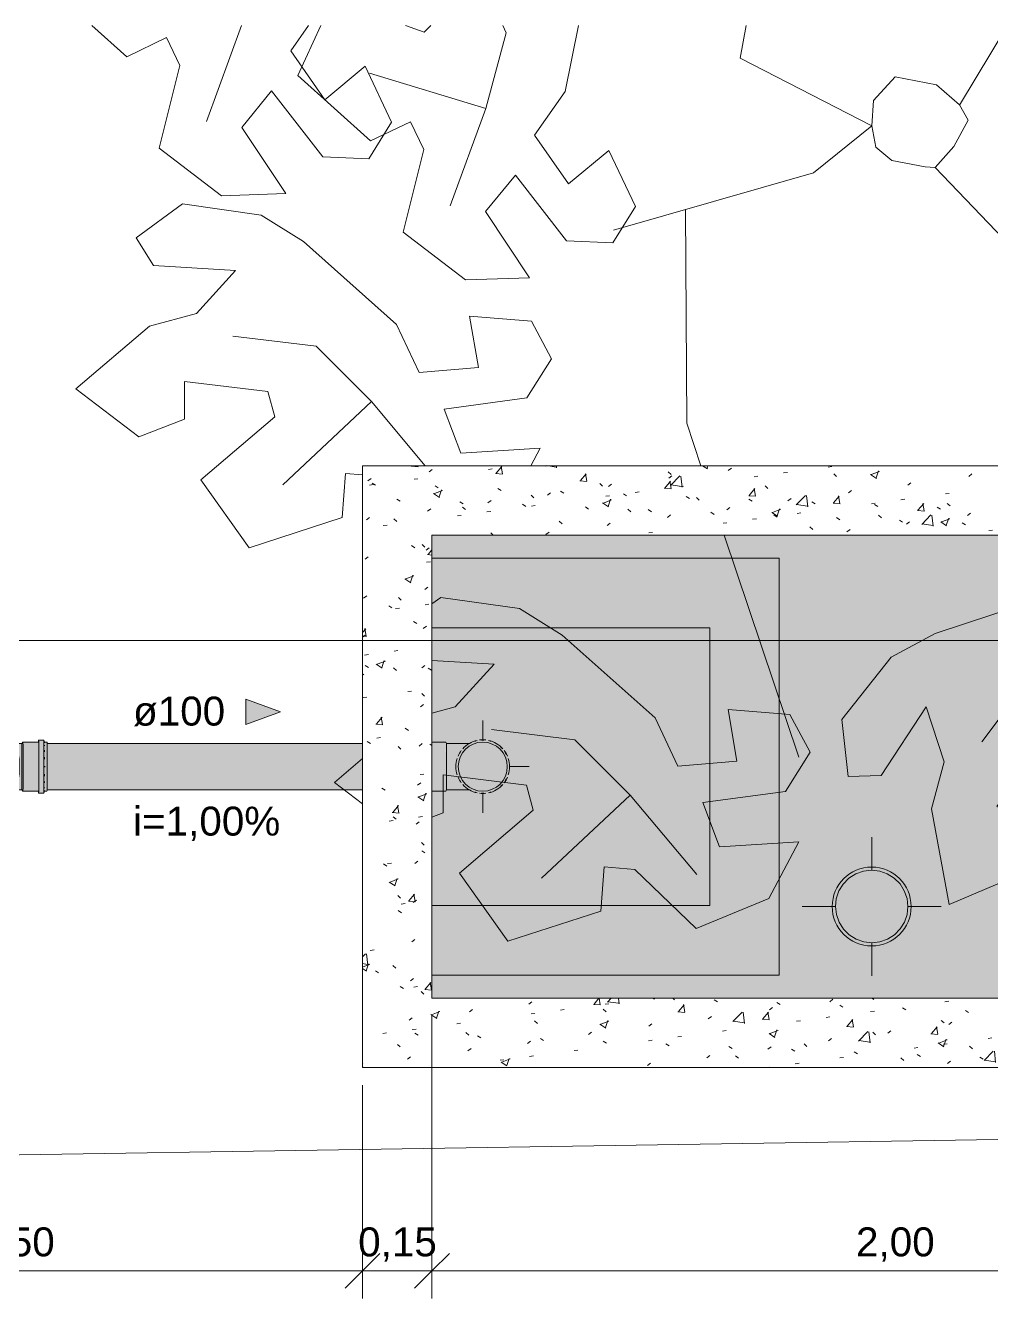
# Model space of a CAD drawing. Header units: metres. Extents: x 1.1 to 63.3, y -3.6 to 22.8.
# Drawn here: x 25.114 to 27.2, y 5.675 to 8.424 of the extents above; entities that cross this region are included whole.
import ezdxf

# ---------------------------------------------------------------- set-up
doc = ezdxf.new("R2010")
doc.units = ezdxf.units.M
for name, color, linetype, lineweight in [('A-ANNO-DIMS', 7, 'Continuous', 5), ('A-ANNO-DIMS-25', 7, 'Continuous', 5), ('A-DETL', 7, 'Continuous', 5), ('A-DETL-GENF', 7, 'Continuous', 5), ('A-WALL', 7, 'Continuous', 9), ('AL_VEGETAÇÃO', 7, 'Continuous', 5), ('ARQ-PIS', 7, 'Continuous', 5), ('G-ANNO-SYMB', 7, 'Continuous', 5), ('M-PIPE-PATT', 7, 'Continuous', 5), ('P-PIPE', 7, 'Continuous', 5), ('P-PIPE-CNTR', 7, 'Continuous', 5), ('P-PIPE-IDEN', 7, 'Continuous', 5)]:
    doc.layers.add(name, color=color, linetype=linetype, lineweight=lineweight)
doc.layers.add('A-FLOR', color=7, linetype='Continuous', lineweight=9, true_color=0x007f00)
doc.layers.add('ARQ_1100_BASE_TÉRREO_GARAGEM_dwg', color=7, linetype='Continuous', lineweight=5, true_color=0x767676)
doc.styles.add('Arial_3', font='arial.ttf', dxfattribs={"height": 0.0625})
doc.dimstyles.new('Diagonal_-_2_5_mm_Arial_-_Preto', dxfattribs={"dimscale": 0.3048, "dimtxt": 0.063766, "dimasz": 0.246063, "dimexe": 0.19685, "dimexo": 0.123031, "dimgap": 0.04101, "dimtad": 1, "dimrnd": 0.01, "dimzin": 0, "dimdsep": 46, "dimtxsty": 'Arial_3', "dimblk1": 'OBLIQUE', "dimblk2": 'OBLIQUE', "dimsah": 1, "dimcen": 0.09, "dimdle": 0.19685, "dimazin": 0, "dimtfac": 1, "dimtdec": 4, "dimtix": 1, "dimtmove": 0, "dimatfit": 3, "dimfxl": 1, "dimtvp": 1, "dimtolj": 1, "dimtzin": 0, "dimarcsym": 2})

# ---------------------------------------------------------------- blocks, each defined once
blk = doc.blocks.new('Luva Simples para Conexão - Serie Normal - Esgoto - MEP - Tigre - Standard-V2-TÉRREO F_S 1')
at = {"layer": 'P-PIPE', "true_color": 0xf5ebeb}
h = blk.add_hatch(color=7, dxfattribs=at)
h.paths.add_polyline_path([(41.4235, 6.7713), (41.4236, 6.7713), (41.4235, 6.7713)])
h.paths.add_polyline_path([(41.4361, 6.7713), (41.4364, 6.7713), (41.4361, 6.7713)])
h.paths.add_polyline_path([(41.4691, 6.7882), (41.4701, 6.7894), (41.47, 6.7894)])
h.paths.add_polyline_path([(41.4782, 6.8027), (41.4789, 6.8043), (41.4782, 6.8028)])
h.paths.add_polyline_path([(41.4801, 6.8398), (41.4798, 6.8407), (41.4799, 6.8401)])
h.paths.add_polyline_path([(41.4721, 6.8549), (41.4706, 6.857), (41.4711, 6.8561)])
h.paths.add_polyline_path([(41.4409, 6.875), (41.44, 6.8752), (41.4402, 6.8751)])
at = {"layer": 'P-PIPE'}
for radius, start, end in [(0.0575, 104.4824, 107.5764), (0.0575, 87.4635, 92.5401), (0.0575, 72.4132, 75.5224), (0.0574, 44.4808, 47.5799), (0.0575, 27.4623, 32.5389), (0.0574, 12.4166, 15.5208), (0.0575, 327.4611, 332.5377), (0.0575, 344.4792, 347.5834), (0.0575, 252.4236, 255.5176), (0.0574, 267.4599, 272.5365), (0.0575, 284.4776, 287.5868), (0.0575, 312.4201, 315.5192)]:
    blk.add_arc((41.4299, 6.8235), radius, start, end, dxfattribs=at)
blk = doc.blocks.new('Cap - Serie Normal - Esgoto - MEP - Tigre - Standard-3964077-TÉRREO F_S 1')
at = {"layer": 'P-PIPE', "true_color": 0xe06060}
h = blk.add_hatch(color=13, dxfattribs=at)
h.paths.add_polyline_path([(42.2696, 6.4362), (42.2917, 6.4391), (42.3123, 6.4476), (42.3299, 6.4612), (42.3435, 6.4788), (42.352, 6.4994), (42.3549, 6.5215), (42.352, 6.5435), (42.3432, 6.5644), (42.3292, 6.5823), (42.3123, 6.5953), (42.2917, 6.6038), (42.2696, 6.6067), (42.2476, 6.6038), (42.227, 6.5953), (42.2094, 6.5817), (42.1958, 6.5641), (42.1873, 6.5435), (42.1844, 6.5215), (42.1873, 6.4994), (42.1958, 6.4788), (42.2101, 6.4607), (42.2279, 6.4473), (42.2476, 6.4391), (42.2623, 6.4372)])
h.paths.add_polyline_path([(42.2696, 6.4432), (42.2543, 6.445), (42.2494, 6.4459), (42.2305, 6.4537), (42.2141, 6.4665), (42.2019, 6.4823), (42.1954, 6.4973), (42.1939, 6.5021), (42.1923, 6.5132), (42.1914, 6.5215), (42.1938, 6.54), (42.1941, 6.5417), (42.1972, 6.5498), (42.2019, 6.5606), (42.2082, 6.5689), (42.2147, 6.5771), (42.2315, 6.5896), (42.2502, 6.5972), (42.2696, 6.5997), (42.285, 6.5979), (42.2899, 6.597), (42.3088, 6.5892), (42.3252, 6.5765), (42.3374, 6.5606), (42.3437, 6.5462), (42.3454, 6.5409), (42.3471, 6.5287), (42.3479, 6.5215), (42.3455, 6.5029), (42.3452, 6.5012), (42.3426, 6.4943), (42.3374, 6.4823), (42.3312, 6.4741), (42.3246, 6.4658), (42.3078, 6.4533), (42.2891, 6.4458), (42.2723, 6.4434)])
for points in [[(42.3479, 6.5215), (42.3455, 6.54), (42.3452, 6.5417), (42.3421, 6.5498), (42.3374, 6.5606), (42.3311, 6.5689), (42.325, 6.5768), (42.308, 6.5896), (42.2981, 6.5939), (42.2891, 6.5972), (42.281, 6.5985), (42.2696, 6.5997), (42.2609, 6.5988), (42.2478, 6.5965), (42.2409, 6.5938), (42.2321, 6.5899), (42.2302, 6.589), (42.2141, 6.5765), (42.2019, 6.5606), (42.1954, 6.5456), (42.1939, 6.5409), (42.1922, 6.5287), (42.1914, 6.5215), (42.1946, 6.5215), (42.1961, 6.5361), (42.2004, 6.5502), (42.2081, 6.5641), (42.2166, 6.5745), (42.2288, 6.5842), (42.2409, 6.5908), (42.255, 6.595), (42.2696, 6.5965), (42.2843, 6.595), (42.2983, 6.5908), (42.3123, 6.583), (42.3227, 6.5745), (42.332, 6.5631), (42.3389, 6.5502), (42.3432, 6.5361), (42.3446, 6.5215), (42.3469, 6.5215)], [(42.1961, 6.5215), (42.3446, 6.5215), (42.3432, 6.5361), (42.3389, 6.5502), (42.332, 6.5631), (42.3227, 6.5745), (42.3113, 6.5838), (42.2983, 6.5908), (42.2843, 6.595), (42.2696, 6.5965), (42.2547, 6.5949), (42.2409, 6.5908), (42.228, 6.5838), (42.2166, 6.5745), (42.2073, 6.5631), (42.2004, 6.5502), (42.1961, 6.5361), (42.1946, 6.5215)], [(42.2696, 6.4432), (42.2784, 6.4442), (42.2914, 6.4465), (42.2983, 6.4491), (42.3067, 6.4528), (42.3091, 6.454), (42.3252, 6.4665), (42.3374, 6.4823), (42.3439, 6.4973), (42.3454, 6.5021), (42.347, 6.514), (42.3479, 6.5215), (42.3446, 6.5215), (42.3432, 6.5068), (42.3389, 6.4928), (42.332, 6.4798), (42.3227, 6.4684), (42.3113, 6.4591), (42.2983, 6.4522), (42.2843, 6.4479), (42.2696, 6.4465), (42.2547, 6.448), (42.2409, 6.4522), (42.228, 6.4591), (42.2166, 6.4684), (42.2073, 6.4798), (42.2004, 6.4928), (42.196, 6.5081), (42.1946, 6.5215), (42.1914, 6.5215), (42.1938, 6.5029), (42.1941, 6.5012), (42.1972, 6.4931), (42.2019, 6.4823), (42.2073, 6.4751), (42.2143, 6.4661), (42.2313, 6.4533), (42.2412, 6.449), (42.2502, 6.4457), (42.2579, 6.4444), (42.2659, 6.4436)], [(42.2696, 6.4465), (42.2843, 6.4479), (42.2983, 6.4522), (42.3113, 6.4591), (42.3227, 6.4684), (42.332, 6.4798), (42.3389, 6.4928), (42.3433, 6.5081), (42.3446, 6.5215), (42.1946, 6.5215), (42.1961, 6.5068), (42.2004, 6.4928), (42.2073, 6.4798), (42.2166, 6.4684), (42.2288, 6.4587), (42.2409, 6.4522), (42.255, 6.4479), (42.2614, 6.4473)]]:
    blk.add_hatch(color=13, dxfattribs=at).paths.add_polyline_path(points)
at = {"layer": 'P-PIPE', "flags": 128}
for points in [[(42.3479, 6.5215), (42.3459, 6.5389), (42.3401, 6.5555), (42.3308, 6.5703), (42.3183, 6.5827), (42.3034, 6.592), (42.2869, 6.5978), (42.2694, 6.5997), (42.252, 6.5977), (42.2354, 6.5918), (42.2206, 6.5824), (42.2082, 6.57), (42.199, 6.555), (42.1933, 6.5384), (42.1914, 6.5215)], [(42.1914, 6.5215), (42.1934, 6.504), (42.1992, 6.4875), (42.2085, 6.4726), (42.221, 6.4602), (42.2358, 6.4509), (42.2524, 6.4451), (42.2699, 6.4432), (42.2873, 6.4452), (42.3039, 6.4511), (42.3187, 6.4605), (42.3311, 6.473), (42.3403, 6.4879), (42.346, 6.5045), (42.3479, 6.5215)]]:
    blk.add_lwpolyline(points, dxfattribs=at)
at = {"layer": 'P-PIPE'}
for radius, start, end in [(0.0852, 360, 180), (0.0853, 180, 360)]:
    blk.add_arc((42.2696, 6.5215), radius, start, end, dxfattribs=at)
blk = doc.blocks.new('Curvar 45 - Serie Normal - Esgoto - MEP - Tigre - Standard-4185310-TÉRREO F_S 1')
at = {"layer": 'P-PIPE', "true_color": 0xe06060}
for points in [[(40.3822, 6.7475), (40.3898, 6.7501), (40.3969, 6.7576), (40.403, 6.7697), (40.4078, 6.786), (40.4106, 6.8042), (40.4116, 6.8235), (40.4106, 6.8431), (40.4077, 6.8615), (40.403, 6.8772), (40.3969, 6.8893), (40.3898, 6.8969), (40.3822, 6.8995), (40.3746, 6.8969), (40.3675, 6.8893), (40.3624, 6.8792), (40.3741, 6.8735), (40.386, 6.8732), (40.3915, 6.87), (40.3949, 6.8658), (40.3986, 6.8584), (40.4018, 6.8485), (40.4039, 6.8364), (40.4045, 6.821), (40.4039, 6.8105), (40.4018, 6.7985), (40.3983, 6.7877), (40.394, 6.7799), (40.391, 6.7764), (40.3853, 6.7735), (40.3734, 6.7734), (40.3624, 6.7677), (40.3676, 6.7575), (40.3746, 6.7501)], [(40.3983, 6.8592), (40.3942, 6.8668), (40.391, 6.8705), (40.3853, 6.8734), (40.3749, 6.8732), (40.3834, 6.8714), (40.3913, 6.8668), (40.3982, 6.8593)], [(40.4116, 6.8235), (40.4204, 6.8235), (40.4194, 6.8431), (40.4164, 6.8615), (40.4118, 6.8772), (40.4057, 6.8893), (40.3986, 6.8969), (40.3909, 6.8995), (40.3822, 6.8995), (40.3898, 6.8969), (40.3969, 6.8893), (40.403, 6.8772), (40.4077, 6.8615), (40.4106, 6.8427)], [(40.4281, 6.8235), (40.4291, 6.8235), (40.4281, 6.8431), (40.4252, 6.8615), (40.4205, 6.8772), (40.4144, 6.8893), (40.4073, 6.8969), (40.3997, 6.8995), (40.3909, 6.8995), (40.3986, 6.8969), (40.4057, 6.8893), (40.4118, 6.8772), (40.4164, 6.8615), (40.4195, 6.8406), (40.4204, 6.8235)], [(40.4364, 6.8235), (40.4375, 6.8235), (40.4371, 6.8731), (40.4368, 6.8753), (40.4345, 6.8724), (40.4348, 6.8556), (40.4349, 6.8235)], [(40.4709, 6.7662), (40.4712, 6.7735), (40.4714, 6.7944), (40.4715, 6.8387), (40.4711, 6.879), (40.4708, 6.879), (40.4708, 6.876), (40.471, 6.876), (40.4712, 6.8692), (40.4715, 6.8325), (40.4712, 6.7802), (40.4709, 6.7709), (40.4707, 6.7706), (40.4709, 6.767)], [(40.4825, 6.8235), (40.4825, 6.8235), (40.4821, 6.8765), (40.482, 6.8799), (40.4709, 6.8808), (40.4712, 6.8735), (40.4714, 6.8584), (40.4715, 6.8235)], [(40.484, 6.8235), (40.484, 6.8235), (40.4837, 6.8696), (40.4833, 6.8763), (40.482, 6.8799), (40.4824, 6.8583), (40.4825, 6.8235)], [(40.3959, 6.8235), (40.4046, 6.8235), (40.4039, 6.8364), (40.4018, 6.8485), (40.3982, 6.8593), (40.3913, 6.8668), (40.3828, 6.8718), (40.3742, 6.8731), (40.3821, 6.8641), (40.3853, 6.8604), (40.3909, 6.8498), (40.3947, 6.8364), (40.3958, 6.8253)], [(40.3736, 6.7735), (40.3834, 6.7755), (40.3913, 6.7802), (40.3985, 6.7882), (40.402, 6.7998), (40.404, 6.8122), (40.4046, 6.8235), (40.3959, 6.8235), (40.3943, 6.8086), (40.3909, 6.7969), (40.3847, 6.7857), (40.3746, 6.7743), (40.3736, 6.7735)], [(40.3909, 6.7475), (40.3986, 6.7501), (40.4057, 6.7576), (40.4118, 6.7697), (40.4164, 6.7855), (40.4195, 6.8064), (40.4204, 6.8235), (40.4116, 6.8235), (40.4106, 6.8038), (40.4077, 6.7855), (40.403, 6.7697), (40.3969, 6.7576), (40.3898, 6.7501), (40.3822, 6.7475), (40.3898, 6.7475)], [(40.3931, 6.7475), (40.3997, 6.7475), (40.4077, 6.7504), (40.4144, 6.7576), (40.4205, 6.7697), (40.4252, 6.7855), (40.4283, 6.8064), (40.4291, 6.8235), (40.4204, 6.8235), (40.4194, 6.8038), (40.4159, 6.7838), (40.4118, 6.7697), (40.4057, 6.7576), (40.3986, 6.7501), (40.3909, 6.7475)], [(40.437, 6.7714), (40.4374, 6.7944), (40.4373, 6.8235), (40.4349, 6.8235), (40.4346, 6.7765), (40.4348, 6.774), (40.4369, 6.7715)], [(40.4709, 6.7662), (40.482, 6.767), (40.4824, 6.7881), (40.4825, 6.8235), (40.4715, 6.8235), (40.4712, 6.7709), (40.471, 6.767)], [(40.482, 6.767), (40.4835, 6.772), (40.4834, 6.7727), (40.4837, 6.7802), (40.4838, 6.7895), (40.484, 6.8235), (40.4825, 6.8235), (40.4821, 6.7704), (40.4821, 6.7681)], [(40.3736, 6.7735), (40.386, 6.7738), (40.3915, 6.777), (40.3946, 6.7806), (40.3982, 6.7877), (40.3913, 6.7802), (40.3828, 6.7752), (40.3741, 6.7736)]]:
    blk.add_hatch(color=13, dxfattribs=at).paths.add_polyline_path(points)
h = blk.add_hatch(color=13, dxfattribs=at)
h.paths.add_polyline_path([(40.4626, 6.8235), (40.4715, 6.8235), (40.4711, 6.8724), (40.471, 6.876), (40.437, 6.8755), (40.4374, 6.8526), (40.4375, 6.8235)])
h.paths.add_polyline_path([(40.4886, 6.8235), (40.4895, 6.8235), (40.4891, 6.8724), (40.4889, 6.8763), (40.4833, 6.8762), (40.4835, 6.8749), (40.4834, 6.8743), (40.4837, 6.8664), (40.4838, 6.8574), (40.484, 6.8235)])
h = blk.add_hatch(color=13, dxfattribs=at)
h.paths.add_polyline_path([(40.4291, 6.8235), (40.4349, 6.8235), (40.4346, 6.8705), (40.4345, 6.8727), (40.4218, 6.8727), (40.4252, 6.8612), (40.4283, 6.8406), (40.429, 6.8262)])
h.paths.add_polyline_path([(40.4344, 6.8727), (40.4217, 6.8731), (40.4218, 6.8727), (40.4291, 6.8727)])
h = blk.add_hatch(color=13, dxfattribs=at)
h.paths.add_polyline_path([(40.4217, 6.7737), (40.4344, 6.7742), (40.4218, 6.7742)])
h.paths.add_polyline_path([(40.4252, 6.7742), (40.4345, 6.7742), (40.4348, 6.7913), (40.4349, 6.8235), (40.4291, 6.8235), (40.4278, 6.8017), (40.4251, 6.7852), (40.4218, 6.7742), (40.4252, 6.7742)])
h = blk.add_hatch(color=13, dxfattribs=at)
h.paths.add_polyline_path([(40.4889, 6.7706), (40.4892, 6.7777), (40.4895, 6.8144), (40.4895, 6.8235), (40.484, 6.8235), (40.4837, 6.7774), (40.4835, 6.7707), (40.4886, 6.7706)])
h.paths.add_polyline_path([(40.471, 6.7709), (40.4712, 6.7777), (40.4715, 6.8144), (40.4714, 6.8235), (40.4375, 6.8235), (40.4371, 6.7746), (40.4372, 6.7714), (40.4626, 6.771)])
at = {"layer": 'P-PIPE'}
for p, q in [((40.3909, 6.8995), (40.3822, 6.8995)), ((40.3997, 6.8995), (40.3909, 6.8995)), ((40.4344, 6.8735), (40.4216, 6.8735)), ((40.4369, 6.8763), (40.4344, 6.8735)), ((40.4711, 6.8763), (40.4369, 6.8763)), ((40.4819, 6.8808), (40.4709, 6.8808)), ((40.4835, 6.8763), (40.482, 6.8807)), ((40.4889, 6.8763), (40.4833, 6.8763)), ((40.4216, 6.7735), (40.4344, 6.7735)), ((40.4344, 6.7735), (40.4369, 6.7706)), ((40.4369, 6.7706), (40.4711, 6.7706)), ((40.4709, 6.7662), (40.4819, 6.7662)), ((40.482, 6.7662), (40.4835, 6.7706)), ((40.4833, 6.7706), (40.4889, 6.7706)), ((40.3822, 6.7475), (40.3909, 6.7475)), ((40.3909, 6.7475), (40.3997, 6.7475))]:
    blk.add_line(p, q, dxfattribs=at)
at = {"layer": 'P-PIPE', "flags": 128}
for points in [[(40.3736, 6.8735), (40.3858, 6.8735), (40.3877, 6.8735)], [(40.3877, 6.7735), (40.386, 6.7735), (40.3738, 6.7735), (40.3736, 6.7735)]]:
    blk.add_lwpolyline(points, dxfattribs=at)
at = {"layer": 'P-PIPE'}
for centre, major_axis, ratio, start_param, end_param in [((40.3822, 6.8235), (0, 0.076), 0.387298, 4.712389, 7.024606), ((40.3736, 6.8235), (0, 0.05), 0.707107, 5.510015, 6.283185), ((40.3736, 6.8235), (0, 0.05), 0.707107, 5.510015, 6.283185), ((40.3997, 6.8235), (0, 0.076), 0.387298, 4.712389, 6.283185), ((40.4344, 6.8235), (0, 0.05), 0.01, 4.712389, 6.457718), ((40.4369, 6.8235), (0, 0.0528), 0.01, 4.712389, 6.457718), ((40.4709, 6.8235), (0, 0.0573), 0.01, 4.712389, 6.672087), ((40.4709, 6.8235), (0, 0.0528), 0.01, 5.759607, 6.021386), ((40.4819, 6.8235), (0, 0.0573), 0.01, 4.712389, 6.457718), ((40.4834, 6.8235), (0, 0.0529), 0.01, 6.07707, 6.283185), ((40.4889, 6.8235), (0, 0.0529), 0.01, 4.712389, 6.283185), ((40.4709, 6.8235), (0, 0.0529), 0.01, 5.47953, 5.759587), ((40.4709, 6.8235), (0, 0.0528), 0.01, 5.235988, 5.276403), ((40.4834, 6.8235), (0, 0.0529), 0.01, 5.759587, 5.778118), ((40.4834, 6.8235), (0, 0.0528), 0.01, 5.741194, 5.759571), ((40.4834, 6.8235), (0, 0.0529), 0.01, 5.358166, 5.442088), ((40.3822, 6.8235), (0, 0.076), 0.387298, 2.400172, 4.712389), ((40.3997, 6.8235), (0, 0.076), 0.387298, 3.141593, 4.712389), ((40.4344, 6.8235), (0, 0.05), 0.01, 2.96706, 4.712389), ((40.4369, 6.8235), (0, 0.0529), 0.01, 2.96706, 4.712389), ((40.4709, 6.8235), (0, 0.0573), 0.01, 2.752691, 4.712389), ((40.4819, 6.8235), (0, 0.0573), 0.01, 2.96706, 4.712389), ((40.4834, 6.8235), (0, 0.0529), 0.01, 5.02988, 5.113807), ((40.4834, 6.8235), (0, 0.0529), 0.01, 4.712389, 4.73085), ((40.4834, 6.8235), (0, 0.0529), 0.01, 4.693928, 4.712389), ((40.4889, 6.8235), (0, 0.0529), 0.01, 3.141593, 4.712389), ((40.4709, 6.8235), (0, 0.0529), 0.01, 4.148375, 4.18879), ((40.4834, 6.8235), (0, 0.0528), 0.01, 3.98269, 4.066612), ((40.4834, 6.8235), (0, 0.0528), 0.01, 4.310971, 4.394898), ((40.3736, 6.8235), (0, 0.05), 0.707107, 3.141593, 3.914763), ((40.3736, 6.8235), (0, 0.05), 0.707107, 3.141593, 3.914763), ((40.4709, 6.8235), (0, 0.0528), 0.01, 3.403392, 3.665171), ((40.4709, 6.8235), (0, 0.0528), 0.01, 3.665191, 3.945248), ((40.4834, 6.8235), (0, 0.0529), 0.01, 3.141593, 3.347708), ((40.4834, 6.8235), (0, 0.0529), 0.01, 3.665207, 3.683584), ((40.4834, 6.8235), (0, 0.0528), 0.01, 3.64666, 3.665191)]:
    blk.add_ellipse(centre, major_axis=major_axis, ratio=ratio, start_param=start_param, end_param=end_param, dxfattribs=at)
blk = doc.blocks.new('ARQ_1100_BASE_TÉRREO_GARAGEM_dwg_arv7p-4197722-TÉRREO F_S 1')
at = {"layer": 'AL_VEGETAÇÃO', "color": 253, "true_color": 0xaaaaaa}
for p, q in [((110.6699, -13.1957), (110.6954, -13.1113)), ((111.9551, -14.0363), (111.9324, -13.9679)), ((110.6699, -14.0299), (110.7244, -14.0066)), ((111.7706, -14.7283), (111.9908, -14.732)), ((110.8418, -15.0474), (110.6699, -14.9435)), ((111.7706, -15.5552), (112.2502, -15.3944)), ((110.6699, -15.8696), (110.8123, -15.899)), ((110.8774, -16.6732), (110.6699, -16.5978))]:
    blk.add_line(p, q, dxfattribs=at)
at = {"layer": 'AL_VEGETAÇÃO', "color": 253, "true_color": 0xaaaaaa, "flags": 128}
for points in [[(110.6699, -12.9797), (110.6901, -12.9572), (110.8541, -13.032), (110.7841, -13.2296), (110.8239, -13.2695), (110.9906, -13.1983), (110.9497, -13.1277), (111.0162, -13.0454), (111.1861, -13.0668), (111.1159, -13.2642), (111.0415, -13.3386), (111.0152, -13.4607), (111.1738, -13.3815), (111.2365, -13.4145), (111.1866, -13.5281), (111.0273, -13.5919), (110.9195, -13.5882), (110.6699, -13.5367)], [(110.6699, -13.3761), (110.7824, -13.4065), (110.9492, -13.3354)], [(111.9324, -13.9679), (111.942, -13.8533), (111.826, -13.7986), (111.7868, -13.9048), (111.6765, -13.8287), (111.6796, -13.7361), (111.7682, -13.69), (111.9349, -13.7579), (111.9511, -13.6573), (111.7974, -13.5811), (111.915, -13.5077), (112.0833, -13.5295), (112.1338, -13.7063), (112.1888, -13.7443), (112.2427, -13.6654), (112.4488, -13.7091), (112.466, -13.8885), (112.2599, -13.9267), (112.2453, -13.9811), (112.3189, -14.0363)], [(112.0235, -13.6302), (112.0625, -13.8505), (112.318, -13.7907)], [(110.6699, -13.9105), (110.7657, -13.8695), (110.7248, -13.7989), (110.7914, -13.7166), (110.9612, -13.738), (110.8911, -13.9354), (110.8167, -14.0098), (110.7903, -14.132), (110.9489, -14.0527), (111.0117, -14.0858), (110.9618, -14.1993), (110.8025, -14.2632), (110.6946, -14.2595), (110.6699, -14.2543)], [(111.4295, -14.1665), (111.4391, -14.0519), (111.3231, -13.9973), (111.2839, -14.1035), (111.1736, -14.0274), (111.1767, -13.9348), (111.2652, -13.8886), (111.4319, -13.9566), (111.4481, -13.856), (111.2944, -13.7797), (111.412, -13.7063), (111.5803, -13.7281), (111.6309, -13.905), (111.6859, -13.943), (111.7398, -13.864), (111.9459, -13.9077), (111.9582, -14.0363)], [(111.5206, -13.8288), (111.5595, -14.0491), (111.8151, -13.9894)], [(112.0625, -13.8505), (112.1059, -14.0136), (112.1361, -14.0363)], [(112.4211, -14.0363), (112.431, -14.0191), (112.5355, -14.0356), (112.5358, -14.0363)], [(110.6699, -14.7093), (110.9884, -14.4585), (111.3938, -14.0591)], [(111.5595, -14.0491), (111.603, -14.2123), (111.6206, -14.2255)], [(111.6206, -14.561), (111.5648, -14.5171), (111.5141, -14.4219), (111.4295, -14.1665)], [(112.5989, -14.1863), (112.6019, -14.1934), (112.3959, -14.2313), (112.2942, -14.2041), (112.1753, -14.2423), (112.3232, -14.3401), (112.326, -14.4109), (112.2027, -14.4245), (112.0677, -14.3184), (112.017, -14.2232), (112.0048, -14.1863)], [(111.7706, -14.201), (111.8874, -14.2885), (111.928, -14.2178), (112.0326, -14.2342), (112.099, -14.392), (111.8929, -14.43), (111.7913, -14.4027), (111.7706, -14.4094)], [(111.7706, -14.4532), (111.8811, -14.3842), (112.0494, -14.406), (112.0999, -14.5829), (112.155, -14.6209), (112.2088, -14.5419), (112.415, -14.5856), (112.4321, -14.765), (112.226, -14.8032), (112.2114, -14.8577), (112.3564, -14.9664), (112.3971, -14.8957), (112.5016, -14.9121), (112.568, -15.0699), (112.362, -15.1079), (112.2604, -15.0806), (112.1414, -15.1189), (112.2894, -15.2166), (112.2921, -15.2875), (112.1688, -15.301), (112.0339, -15.195), (111.9832, -15.0998), (111.8985, -14.8444)], [(111.7706, -14.5813), (111.901, -14.6345), (111.9172, -14.5339), (111.7706, -14.4612)], [(111.7706, -14.5059), (111.8203, -14.5387), (111.8231, -14.6096), (111.7706, -14.6154)], [(111.9897, -14.5067), (112.0286, -14.727), (112.2842, -14.6673)], [(111.8985, -14.8444), (111.9082, -14.7298), (111.7921, -14.6752), (111.7706, -14.7335)], [(110.977, -15.1), (111.3713, -14.7216), (111.6206, -14.7257)], [(112.0286, -14.727), (112.0721, -14.8902), (112.217, -14.9992)], [(111.1122, -15.794), (110.9884, -15.3628), (110.8868, -15.2368), (110.7404, -15.5206), (110.6699, -15.508)], [(112.1653, -15.7045), (112.2694, -15.6555), (112.2587, -15.5277), (112.1471, -15.5469), (112.1579, -15.4133), (112.2396, -15.3697), (112.3239, -15.4233), (112.3483, -15.6016), (112.4436, -15.5654), (112.4327, -15.3941), (112.5551, -15.4593), (112.6204, -15.6159), (112.4925, -15.7481), (112.4871, -15.8148), (112.5824, -15.822), (112.6476, -16.0224), (112.5009, -16.1269), (112.3647, -15.9675), (112.3103, -15.9821), (112.2886, -16.162), (112.3702, -16.162), (112.3796, -16.1863)], [(111.0676, -15.6386), (111.529, -15.6362), (111.6206, -15.6055)], [(112.5033, -15.6146), (112.332, -15.7584), (112.5115, -15.9499)], [(111.9193, -16.1863), (111.905, -16.1669), (111.9294, -15.997), (111.9865, -15.9055), (112.1653, -15.7045)], [(110.8123, -15.899), (110.9067, -15.9646), (111.0121, -15.8915), (110.9397, -15.8044), (111.0608, -15.747), (111.1394, -15.7959), (111.1351, -15.8957), (110.9929, -16.0061), (111.0719, -16.0704), (111.2148, -15.9754), (111.2196, -16.114), (111.1166, -16.2488), (110.9381, -16.2042), (110.8777, -16.2328), (110.9191, -16.319), (110.7782, -16.4756), (110.6699, -16.4262)], [(112.332, -15.7584), (112.2124, -15.8776), (112.1905, -16.0576)], [(111.3156, -16.2629), (111.4196, -16.2139), (111.4089, -16.0861), (111.2974, -16.1053), (111.3082, -15.9717), (111.3899, -15.9281), (111.4741, -15.9817), (111.4986, -16.16), (111.5938, -16.1238), (111.583, -15.9525), (111.6206, -15.9726)], [(110.849, -16.0703), (110.6859, -16.0264), (110.6699, -16.0332)], [(112.1551, -16.1863), (112.1417, -16.136), (112.0491, -16.0521), (112.041, -16.1863)], [(111.0592, -16.1468), (110.849, -16.0703), (110.7729, -16.3215)], [(110.6699, -16.2438), (110.6843, -16.2032), (110.6699, -16.1888)], [(111.6206, -16.2007), (111.4823, -16.3168), (111.6618, -16.5083)], [(110.6699, -16.4528), (110.725, -16.4911), (110.8303, -16.4179), (110.7579, -16.3309), (110.879, -16.2735), (110.9576, -16.3224), (110.9533, -16.4222), (110.8111, -16.5325), (110.8901, -16.5969), (111.033, -16.5019), (111.0378, -16.6405), (110.9348, -16.7753), (110.7564, -16.7307), (110.6959, -16.7593), (110.7374, -16.8454), (110.6699, -16.9205)], [(111.6404, -16.3363), (111.6374, -16.3732), (111.7327, -16.3804), (111.7979, -16.5807), (111.6511, -16.6853), (111.515, -16.5259), (111.4606, -16.5405), (111.4389, -16.7204), (111.5205, -16.7204), (111.5585, -16.819), (111.455, -16.9554), (111.3191, -16.796), (111.2919, -16.6944), (111.1993, -16.6105), (111.1886, -16.7875), (111.1286, -16.8253), (111.0553, -16.7253), (111.0796, -16.5554), (111.1367, -16.4639), (111.3156, -16.2629)], [(111.4823, -16.3168), (111.3627, -16.436), (111.3408, -16.616)], [(112.3508, -16.3363), (112.3048, -16.397), (112.253, -16.3363)]]:
    blk.add_lwpolyline(points, dxfattribs=at)
blk.add_lwpolyline([(110.933, -15.228), (110.9612, -15.1936), (110.975, -15.1214), (110.977, -15.1), (110.931, -15.0596), (110.8742, -15.0284), (110.8415, -15.0472), (110.798, -15.097), (110.781, -15.1863), (110.8321, -15.2329), (110.8868, -15.2368)], close=True, dxfattribs=at)
blk = doc.blocks.new('ARQ_1100_BASE_TÉRREO_GARAGEM_dwg-4178582-TÉRREO F_S 1')
at = {"layer": 'ARQ-PIS', "color": 253, "true_color": 0xaaaaaa}
blk.add_line((41.6226, 11.9167), (41.7326, 4.92), dxfattribs=at)
blk.add_blockref('ARQ_1100_BASE_TÉRREO_GARAGEM_dwg_arv7p-4197722-TÉRREO F_S 1', (-71.388, 22.7563))
blk = doc.blocks.new('Anotacao_Tuboseta - Fluxo 1-2612753-TÉRREO F_S 1')
at = {"layer": 'P-PIPE-IDEN'}
blk.add_hatch(color=256, dxfattribs=at).paths.add_polyline_path([(0, -0.00108), (0, 0.00108), (0.00297, 0)])
for p, q in [((0.00297, 0), (0, 0.00108)), ((0, 0.00108), (0, -0.00108)), ((0, -0.00108), (0.00297, 0))]:
    blk.add_line(p, q, dxfattribs=at)
blk = doc.blocks.new('DIMBLOCK4-TÉRREO F_S 1')
at = {"layer": 'A-ANNO-DIMS-25'}
for p, q in [((25.9913, 5.7349), (25.9913, 6.286)), ((27.9913, 5.7349), (27.9913, 6.286)), ((27.9913, 5.7349), (25.9913, 5.7349)), ((25.9913, 5.7349), (25.9913, 5.6749)), ((27.9913, 5.7349), (27.9913, 5.6749))]:
    blk.add_line(p, q, dxfattribs=at)
at = {"layer": 'A-ANNO-DIMS-25', "lineweight": 20}
for p, q in [((25.9913, 5.7349), (26.0288, 5.7724)), ((27.9913, 5.7349), (28.0288, 5.7724)), ((25.9913, 5.7349), (25.9538, 5.6974)), ((27.9913, 5.7349), (27.9538, 5.6974))]:
    blk.add_line(p, q, dxfattribs=at)
at = {"layer": 'A-ANNO-DIMS-25', "color": 0, "insert": (26.9069, 5.8285), "char_height": 0.0625, "width": 0.202482, "attachment_point": 1, "line_spacing_factor": 0.941778, "style": 'Arial_3'}
blk.add_mtext('2,00', dxfattribs=at)
blk = doc.blocks.new('_Oblique')
at = {"color": 0, "linetype": 'ByBlock', "lineweight": -2}
blk.add_line((-0.5, -0.5), (0.5, 0.5), dxfattribs=at)
blk = doc.blocks.new('DIMBLOCK5-TÉRREO F_S 1')
at = {"layer": 'A-ANNO-DIMS-25'}
for p, q in [((25.9913, 5.7349), (25.9913, 6.286)), ((25.8413, 5.7349), (25.8413, 6.136)), ((25.9913, 5.7349), (25.8413, 5.7349)), ((25.8413, 5.7349), (25.8413, 5.6749)), ((25.9913, 5.7349), (25.9913, 5.6749))]:
    blk.add_line(p, q, dxfattribs=at)
at = {"layer": 'A-ANNO-DIMS-25', "lineweight": 20}
for p, q in [((25.8413, 5.7349), (25.8788, 5.7724)), ((25.9913, 5.7349), (26.0288, 5.7724)), ((25.8413, 5.7349), (25.8038, 5.6974)), ((25.9913, 5.7349), (25.9538, 5.6974))]:
    blk.add_line(p, q, dxfattribs=at)
at = {"layer": 'A-ANNO-DIMS-25', "color": 0, "insert": (25.8319, 5.8285), "char_height": 0.0625, "width": 0.202482, "attachment_point": 1, "line_spacing_factor": 0.941778, "style": 'Arial_3'}
blk.add_mtext('0,15', dxfattribs=at)
blk = doc.blocks.new('DIMBLOCK6-TÉRREO F_S 1')
at = {"layer": 'A-ANNO-DIMS-25'}
for p, q in [((25.8413, 5.7349), (25.8413, 6.136)), ((24.3413, 5.7349), (24.3413, 5.936)), ((25.8413, 5.7349), (24.3413, 5.7349)), ((24.3413, 5.7349), (24.3413, 5.6749)), ((25.8413, 5.7349), (25.8413, 5.6749))]:
    blk.add_line(p, q, dxfattribs=at)
at = {"layer": 'A-ANNO-DIMS-25', "lineweight": 20}
for p, q in [((24.3413, 5.7349), (24.3788, 5.7724)), ((25.8413, 5.7349), (25.8788, 5.7724)), ((24.3413, 5.7349), (24.3038, 5.6974)), ((25.8413, 5.7349), (25.8038, 5.6974))]:
    blk.add_line(p, q, dxfattribs=at)
at = {"layer": 'A-ANNO-DIMS-25', "color": 0, "insert": (25.0069, 5.8285), "char_height": 0.0625, "width": 0.202482, "attachment_point": 1, "line_spacing_factor": 0.941778, "style": 'Arial_3'}
blk.add_mtext('1,50', dxfattribs=at)

msp = doc.modelspace()

# ---------------------------------------------------------------- hatches: boundary and pattern name
at = {"layer": 'A-DETL-GENF', "true_color": 0xc0c0c0}
h = msp.add_hatch(dxfattribs=at)
h.set_pattern_fill('FP_3', color=9, style=0, pattern_type=2)
h.set_pattern_definition([(50, (19.42106, 47.706), (0.18218954, -0.01593795), [0.01905, -0.20955]), (355, (19.42106, 47.706), (-0.03524225, 0.1910586), [0.01524, -0.16764]), (100.451, (19.43606, 47.705), (0.14694196, 0.17511964), [0.01619, -0.17809]), (46.184, (19.42106, 47.757), (0.2710768, -0.0420454), [0.02858, -0.31433]), (96.636, (19.44406, 47.753), (0.2374069, 0.2474328), [0.02429, -0.26714]), (351.184, (19.42106, 47.757), (0.237406, 0.247428), [0.02286, -0.25146]), (21, (19.44706, 47.744), (0.1516197, -0.1022669), [0.01905, -0.20955]), (326, (19.44706, 47.744), (0.0618035, 0.1841894), [0.01524, -0.16764]), (71.451, (19.45906, 47.736), (0.213418, 0.0819242), [0.01619, -0.17809]), (37.5, (19.421055, 47.706), (0.00308637, 0.08455105), [0.00838, -0.15723, 0.00838, -0.1618, -0.16827]), (37.5, (19.421055, 47.706), (0.00308637, 0.08455105), [-0.33579, 0.00838, -0.15989]), (7.5, (19.421055, 47.706), (0.06681573, 0.10017824), [0.00838, -0.08865, 0.00838, -0.15342, -0.06413]), (7.5, (19.421055, 47.706), (0.06681573, 0.10017824), [-0.25883, 0.00838, -0.05575]), (327.5, (19.365055, 47.706), (0.13558658, -0.00572761), [0.00838, -0.05512, 0.00838, -0.18974, -0.26289]), (327.5, (19.365055, 47.706), (0.13558658, -0.00572761), [-0.26162, 0.00838, -0.25451]), (317.5, (19.33906, 47.706), (0.14812526, 0.02542873), [0.00838, -0.07417, 0.00838, -0.12319, -0.18669]), (317.5, (19.33906, 47.706), (0.14812526, 0.02542873), [-0.21412, 0.00838, -0.17831])])
h.paths.add_polyline_path([(25.8413, 6.1735), (28.1413, 6.1735), (28.1413, 7.4735), (25.8413, 7.4735), (25.8413, 6.3735)])
h.paths.add_polyline_path([(25.9913, 6.3235), (25.9913, 7.3235), (27.9913, 7.3235), (27.9913, 6.3235), (26.1627, 6.3235)])
h.paths.add_polyline_path([(28.063, 6.8036), (28.063, 6.8036), (28.063, 6.8041)])
h.paths.add_polyline_path([(28.056, 6.823), (28.056, 6.823), (28.056, 6.8235)])
at = {"layer": 'A-FLOR', "true_color": 0x464646}
h = msp.add_hatch(color=49, dxfattribs=at)
h.paths.add_polyline_path([(25.9913, 6.3235), (27.9913, 6.3235), (27.9913, 6.3735), (27.2413, 6.3735), (27.2413, 7.2735), (27.9913, 7.2735), (27.9913, 7.3235), (25.9913, 7.3235), (25.9913, 7.2735), (26.7413, 7.2735), (26.7413, 6.3735), (25.9913, 6.3735)])
h.paths.add_polyline_path([(26.9407, 6.4362), (26.9182, 6.4393), (26.8981, 6.4476), (26.8804, 6.4612), (26.8669, 6.4788), (26.8584, 6.4994), (26.8555, 6.5215), (26.8584, 6.5435), (26.8669, 6.5641), (26.8811, 6.5823), (26.8981, 6.5953), (26.9186, 6.6038), (26.9407, 6.6067), (26.9628, 6.6038), (26.9833, 6.5953), (27.001, 6.5817), (27.0145, 6.5641), (27.023, 6.5435), (27.026, 6.5215), (27.023, 6.4994), (27.0143, 6.4785), (27.0003, 6.4607), (26.9833, 6.4476), (26.9628, 6.4391), (26.9553, 6.4381)])
h = msp.add_hatch(color=49, dxfattribs=at)
h.paths.add_polyline_path([(25.9913, 6.3735), (26.7413, 6.3735), (26.7413, 7.2735), (25.9913, 7.2735), (25.9913, 6.8764), (26.0211, 6.8755), (26.0225, 6.8735), (26.072, 6.8737), (26.0909, 6.8806), (26.1114, 6.8805), (26.1306, 6.8732), (26.1456, 6.8604), (26.1556, 6.8427), (26.1589, 6.8228), (26.1555, 6.8036), (26.145, 6.7858), (26.1297, 6.7731), (26.1111, 6.7663), (26.0909, 6.7663), (26.0717, 6.7735), (26.0222, 6.7732), (26.0209, 6.7713), (25.9913, 6.7705), (25.9913, 6.4777)])
h.paths.add_polyline_path([(26.0918, 6.7713), (26.0945, 6.7713), (26.0903, 6.7718), (26.0918, 6.7713)])
h.paths.add_polyline_path([(26.1075, 6.7713), (26.1102, 6.7713), (26.1111, 6.7717), (26.1075, 6.7713)])
h.paths.add_polyline_path([(26.1404, 6.7883), (26.1416, 6.7895), (26.1416, 6.79), (26.1411, 6.7894)])
h.paths.add_polyline_path([(26.1495, 6.803), (26.1509, 6.8056), (26.1508, 6.8063), (26.15, 6.8043)])
h.paths.add_polyline_path([(26.1511, 6.84), (26.1505, 6.8422), (26.15, 6.8426), (26.151, 6.8402)])
h.paths.add_polyline_path([(26.143, 6.8552), (26.1416, 6.8576), (26.1412, 6.8575), (26.1421, 6.8563)])
h.paths.add_polyline_path([(26.1117, 6.8751), (26.1102, 6.8757), (26.1075, 6.8757), (26.1111, 6.8752)])
h.paths.add_polyline_path([(26.0903, 6.8751), (26.0945, 6.8757), (26.0918, 6.8757)])
at = {"layer": 'M-PIPE-PATT', "true_color": 0x713800}
msp.add_hatch(color=36, dxfattribs=at).paths.add_polyline_path([(26.101, 6.7735), (26.1139, 6.7752), (26.126, 6.7802), (26.1364, 6.7881), (26.1443, 6.7985), (26.1493, 6.8105), (26.151, 6.8235), (26.1493, 6.8364), (26.1443, 6.8485), (26.1364, 6.8588), (26.126, 6.8668), (26.1139, 6.8718), (26.101, 6.8735), (26.0881, 6.8718), (26.076, 6.8668), (26.0656, 6.8588), (26.0577, 6.8485), (26.0527, 6.8364), (26.0511, 6.8231), (26.053, 6.8097), (26.0577, 6.7985), (26.0656, 6.7881), (26.076, 6.7802), (26.0881, 6.7752), (26.0947, 6.7743)])
at = {"layer": 'P-PIPE', "true_color": 0x713800}
for points in [[(25.8413, 6.8235), (25.8413, 6.8735), (25.1602, 6.8735), (25.1604, 6.8495), (25.1605, 6.8235), (25.5232, 6.8235)], [(25.1603, 6.7735), (25.8413, 6.7735), (25.8413, 6.8235), (25.1605, 6.8235), (25.1602, 6.7746), (25.1602, 6.7735)]]:
    msp.add_hatch(color=36, dxfattribs=at).paths.add_polyline_path(points)
at = {"layer": 'P-PIPE', "true_color": 0xe06060}
for points in [[(26.0214, 6.8235), (26.0215, 6.8235), (26.0211, 6.8725), (26.0209, 6.8757), (25.9913, 6.8764), (25.9913, 6.8235), (26.0214, 6.8235)], [(26.0224, 6.8235), (26.0229, 6.8235), (26.0226, 6.8694), (26.0222, 6.8737), (26.021, 6.8757), (26.0213, 6.8559), (26.0217, 6.8235), (26.0222, 6.8235)], [(26.048, 6.8235), (26.0498, 6.8372), (26.051, 6.8405), (26.0512, 6.8416), (26.0527, 6.8443), (26.0551, 6.85), (26.0598, 6.8565), (26.0604, 6.8575), (26.0619, 6.8588), (26.0641, 6.8614), (26.075, 6.8696), (26.0881, 6.8748), (26.0901, 6.875), (26.0918, 6.8757), (26.0949, 6.8757), (26.101, 6.8765), (26.1071, 6.8757), (26.1102, 6.8757), (26.1124, 6.875), (26.1147, 6.8747), (26.1275, 6.8694), (26.1385, 6.8609), (26.1402, 6.8587), (26.1416, 6.8575), (26.1443, 6.8534), (26.1469, 6.85), (26.1502, 6.8427), (26.1508, 6.8416), (26.1511, 6.8398), (26.1523, 6.8364), (26.154, 6.8235), (26.159, 6.8235), (26.1555, 6.8433), (26.1452, 6.8609), (26.13, 6.8737), (26.1111, 6.8806), (26.0909, 6.8806), (26.0714, 6.8732), (26.0566, 6.8607), (26.0464, 6.8427), (26.043, 6.8235), (26.0441, 6.8235)], [(25.9913, 6.7706), (26.021, 6.7713), (26.0213, 6.791), (26.0214, 6.8235), (25.9913, 6.8235), (25.9913, 6.7713)], [(26.021, 6.7713), (26.0224, 6.7739), (26.0226, 6.7802), (26.0229, 6.8144), (26.0227, 6.8235), (26.0215, 6.8235), (26.0211, 6.7744), (26.021, 6.7723)], [(26.1111, 6.7663), (26.1303, 6.7735), (26.1454, 6.7862), (26.1556, 6.8039), (26.159, 6.8235), (26.154, 6.8235), (26.1522, 6.8097), (26.151, 6.8065), (26.1508, 6.8053), (26.1493, 6.8027), (26.1466, 6.7966), (26.1431, 6.792), (26.1416, 6.7894), (26.1401, 6.7881), (26.1385, 6.786), (26.1275, 6.7776), (26.1139, 6.7722), (26.112, 6.7719), (26.1102, 6.7713), (26.1071, 6.7713), (26.101, 6.7705), (26.0947, 6.7713), (26.0918, 6.7713), (26.0901, 6.7719), (26.0873, 6.7723), (26.0741, 6.7779), (26.0635, 6.786), (26.0618, 6.7882), (26.0604, 6.7894), (26.0577, 6.7936), (26.0549, 6.7974), (26.0517, 6.8045), (26.0511, 6.8057), (26.0509, 6.8072), (26.0497, 6.8105), (26.048, 6.8235), (26.043, 6.8235), (26.0466, 6.8035), (26.0568, 6.786), (26.072, 6.7732), (26.0909, 6.7663), (26.1102, 6.7663)]]:
    msp.add_hatch(color=13, dxfattribs=at).paths.add_polyline_path(points)
h = msp.add_hatch(color=13, dxfattribs=at)
h.paths.add_polyline_path([(26.0427, 6.8235), (26.043, 6.8235), (26.0466, 6.8435), (26.0568, 6.8609), (26.0717, 6.8735), (26.0224, 6.8735), (26.0226, 6.8668), (26.0229, 6.8325), (26.0229, 6.8235)])
h.paths.add_polyline_path([(26.0509, 6.8398), (26.0517, 6.8424), (26.0511, 6.8412), (26.051, 6.8405)])
h.paths.add_polyline_path([(26.0589, 6.8549), (26.0618, 6.8587), (26.0604, 6.8575), (26.0592, 6.8555)])
h = msp.add_hatch(color=13, dxfattribs=at)
h.paths.add_polyline_path([(26.101, 6.7705), (26.1147, 6.7723), (26.1275, 6.7776), (26.1385, 6.786), (26.1469, 6.797), (26.1523, 6.8105), (26.154, 6.8235), (26.1522, 6.8372), (26.1466, 6.8504), (26.1385, 6.8609), (26.1275, 6.8694), (26.1139, 6.8748), (26.101, 6.8765), (26.0873, 6.8747), (26.0745, 6.8694), (26.0635, 6.8609), (26.0549, 6.8495), (26.0497, 6.8364), (26.0481, 6.8231), (26.0498, 6.8097), (26.0551, 6.797), (26.0641, 6.7855), (26.0745, 6.7776), (26.0881, 6.7722), (26.0949, 6.7713)])
h.paths.add_polyline_path([(26.101, 6.7735), (26.0881, 6.7752), (26.076, 6.7802), (26.0656, 6.7881), (26.0577, 6.7985), (26.0527, 6.8105), (26.051, 6.8235), (26.0527, 6.8364), (26.0577, 6.8485), (26.0656, 6.8588), (26.076, 6.8668), (26.0881, 6.8718), (26.101, 6.8735), (26.1147, 6.8714), (26.126, 6.8668), (26.1364, 6.8588), (26.1443, 6.8485), (26.1493, 6.8364), (26.151, 6.8235), (26.149, 6.8097), (26.1443, 6.7985), (26.1364, 6.7881), (26.126, 6.7802), (26.1139, 6.7752), (26.1092, 6.7745)])
h = msp.add_hatch(color=13, dxfattribs=at)
h.paths.add_polyline_path([(26.0224, 6.7735), (26.0714, 6.7737), (26.0566, 6.7862), (26.0465, 6.8036), (26.043, 6.8235), (26.0229, 6.8234), (26.0226, 6.7776), (26.0224, 6.7744)])
h.paths.add_polyline_path([(26.0618, 6.7882), (26.0598, 6.7905), (26.0604, 6.7894)])
h.paths.add_polyline_path([(26.0527, 6.8027), (26.051, 6.8065), (26.0515, 6.8048), (26.0527, 6.8027)])

# ---------------------------------------------------------------- linework, layer by layer
at = {"layer": 'A-DETL'}
for p, q in [((25.8413, 7.4735), (25.8413, 6.1735)), ((28.1413, 7.4735), (25.8413, 7.4735)), ((25.9913, 6.3235), (25.9913, 7.3235)), ((25.9913, 7.3235), (27.9913, 7.3235)), ((27.9913, 6.3235), (25.9913, 6.3235)), ((25.8413, 6.1735), (28.1413, 6.1735))]:
    msp.add_line(p, q, dxfattribs=at)
at = {"layer": 'A-WALL', "color": 253, "true_color": 0xaaaaaa}
for p, q in [((25.9913, 7.2735), (26.7413, 7.2735)), ((26.7413, 7.2735), (26.7413, 6.3735)), ((26.5913, 7.1235), (25.9913, 7.1235)), ((26.5913, 6.5235), (26.5913, 7.1235)), ((25.9913, 6.5235), (26.5913, 6.5235)), ((26.7413, 6.3735), (25.9913, 6.3735))]:
    msp.add_line(p, q, dxfattribs=at)
at = {"layer": 'G-ANNO-SYMB'}
msp.add_line((32.654, 7.0957), (19.1445, 7.0957), dxfattribs=at)
at = {"layer": 'P-PIPE'}
for p, q in [((25.8413, 6.8735), (25.1602, 6.8735)), ((26.0209, 6.8765), (25.9913, 6.8765)), ((26.0224, 6.8735), (26.0209, 6.8765)), ((26.0717, 6.8735), (26.0224, 6.8735)), ((25.1602, 6.7735), (25.8413, 6.7735)), ((25.9913, 6.7705), (26.0209, 6.7705)), ((26.0209, 6.7705), (26.0224, 6.7735)), ((26.0224, 6.7735), (26.0717, 6.7735))]:
    msp.add_line(p, q, dxfattribs=at)
for radius, start, end in [(0.053, 360, 180), (0.058, 101.9808, 138.0284), (0.058, 83.3161, 96.6934), (0.058, 41.9785, 78.0261), (0.058, 143.3193, 156.6966), (0.058, 23.3129, 36.6903), (0.058, 161.9839, 180), (0.058, 180, 198.0161), (0.053, 180, 360), (0.058, 360, 18.0238), (0.058, 341.9762, 360), (0.058, 203.3034, 216.6807), (0.058, 323.3097, 336.6871), (0.058, 221.9716, 258.0192), (0.058, 263.3066, 276.6839), (0.058, 281.9739, 318.0215)]:
    msp.add_arc((26.101, 6.8235), radius, start, end, dxfattribs=at)
for start_param, end_param in [(4.712389, 6.283185), (3.141593, 4.712389)]:
    msp.add_ellipse((26.0224, 6.8235), major_axis=(0, 0.05), ratio=0.010421, start_param=start_param, end_param=end_param, dxfattribs=at)
at = {"layer": 'P-PIPE-CNTR'}
for p, q in [((26.101, 6.9235), (26.101, 6.8806)), ((26.159, 6.8235), (26.201, 6.8235)), ((26.101, 6.7663), (26.101, 6.7235)), ((26.9407, 6.6715), (26.9407, 6.5997)), ((26.7907, 6.5215), (26.8625, 6.5215)), ((27.019, 6.5215), (27.0907, 6.5215)), ((26.9407, 6.4432), (26.9407, 6.3715))]:
    msp.add_line(p, q, dxfattribs=at)

# ---------------------------------------------------------------- block references
at = {"layer": 'ARQ_1100_BASE_TÉRREO_GARAGEM_dwg', "color": 253, "true_color": 0xaaaaaa, "rotation": 270.0000000000001}
msp.add_blockref('ARQ_1100_BASE_TÉRREO_GARAGEM_dwg-4178582-TÉRREO F_S 1', (19.4213, 47.7061), dxfattribs=at)
at = {"layer": 'P-PIPE'}
for name in ['Curvar 45 - Serie Normal - Esgoto - MEP - Tigre - Standard-4185310-TÉRREO F_S 1', 'Luva Simples para Conexão - Serie Normal - Esgoto - MEP - Tigre - Standard-V2-TÉRREO F_S 1', 'Cap - Serie Normal - Esgoto - MEP - Tigre - Standard-3964077-TÉRREO F_S 1']:
    msp.add_blockref(name, (-15.3289, 0), dxfattribs=at)
at = {"layer": 'P-PIPE-IDEN', "xscale": 24.99999999999999, "yscale": 24.99999999999999, "zscale": 24.99999999999999}
msp.add_blockref('Anotacao_Tuboseta - Fluxo 1-2612753-TÉRREO F_S 1', (25.5897, 6.9419), dxfattribs=at)

# ---------------------------------------------------------------- texts
at = {"layer": 'P-PIPE-IDEN', "char_height": 0.0625, "attachment_point": 1, "style": 'Arial_3'}
for s, insert, width in [('ø100', (25.3458, 6.9747), 0.238502), ('i=1,00%', (25.3458, 6.7371), 0.382806)]:
    msp.add_mtext(s, dxfattribs=dict(at, insert=insert, width=width))

# ---------------------------------------------------------------- dimensions: what is measured, and where the dimension line sits
at = {"layer": 'A-ANNO-DIMS'}
dim = msp.add_linear_dim(base=(25.8413, 5.7349), p1=(25.9913, 6.3235), p2=(25.8413, 6.1735), dimstyle='Diagonal_-_2_5_mm_Arial_-_Preto', override={"dimpost": '<>', "dimfxl": 0.212132}, dxfattribs=at)
dim.commit()
dim.dimension.update_dxf_attribs({"geometry": 'DIMBLOCK5-TÉRREO F_S 1', "text_midpoint": (25.9163, 5.7793)})
for base, p1, p2, override, picture, middle in [((25.9913, 5.7349), (27.9913, 6.3235), (25.9913, 6.3235), {"dimpost": '<>', "dimfxl": 2}, 'DIMBLOCK4-TÉRREO F_S 1', (26.9913, 5.7793)), ((24.3413, 5.7349), (25.8413, 6.1735), (24.3413, 5.9735), {"dimpost": '<>', "dimfxl": 1.513275}, 'DIMBLOCK6-TÉRREO F_S 1', (25.0913, 5.7793))]:
    dim = msp.add_linear_dim(base=base, p1=p1, p2=p2, angle=0, dimstyle='Diagonal_-_2_5_mm_Arial_-_Preto', override=override, dxfattribs=at)
    dim.commit()
    dim.dimension.update_dxf_attribs({"geometry": picture, "text_midpoint": middle})

doc.saveas('drawing.dxf')
